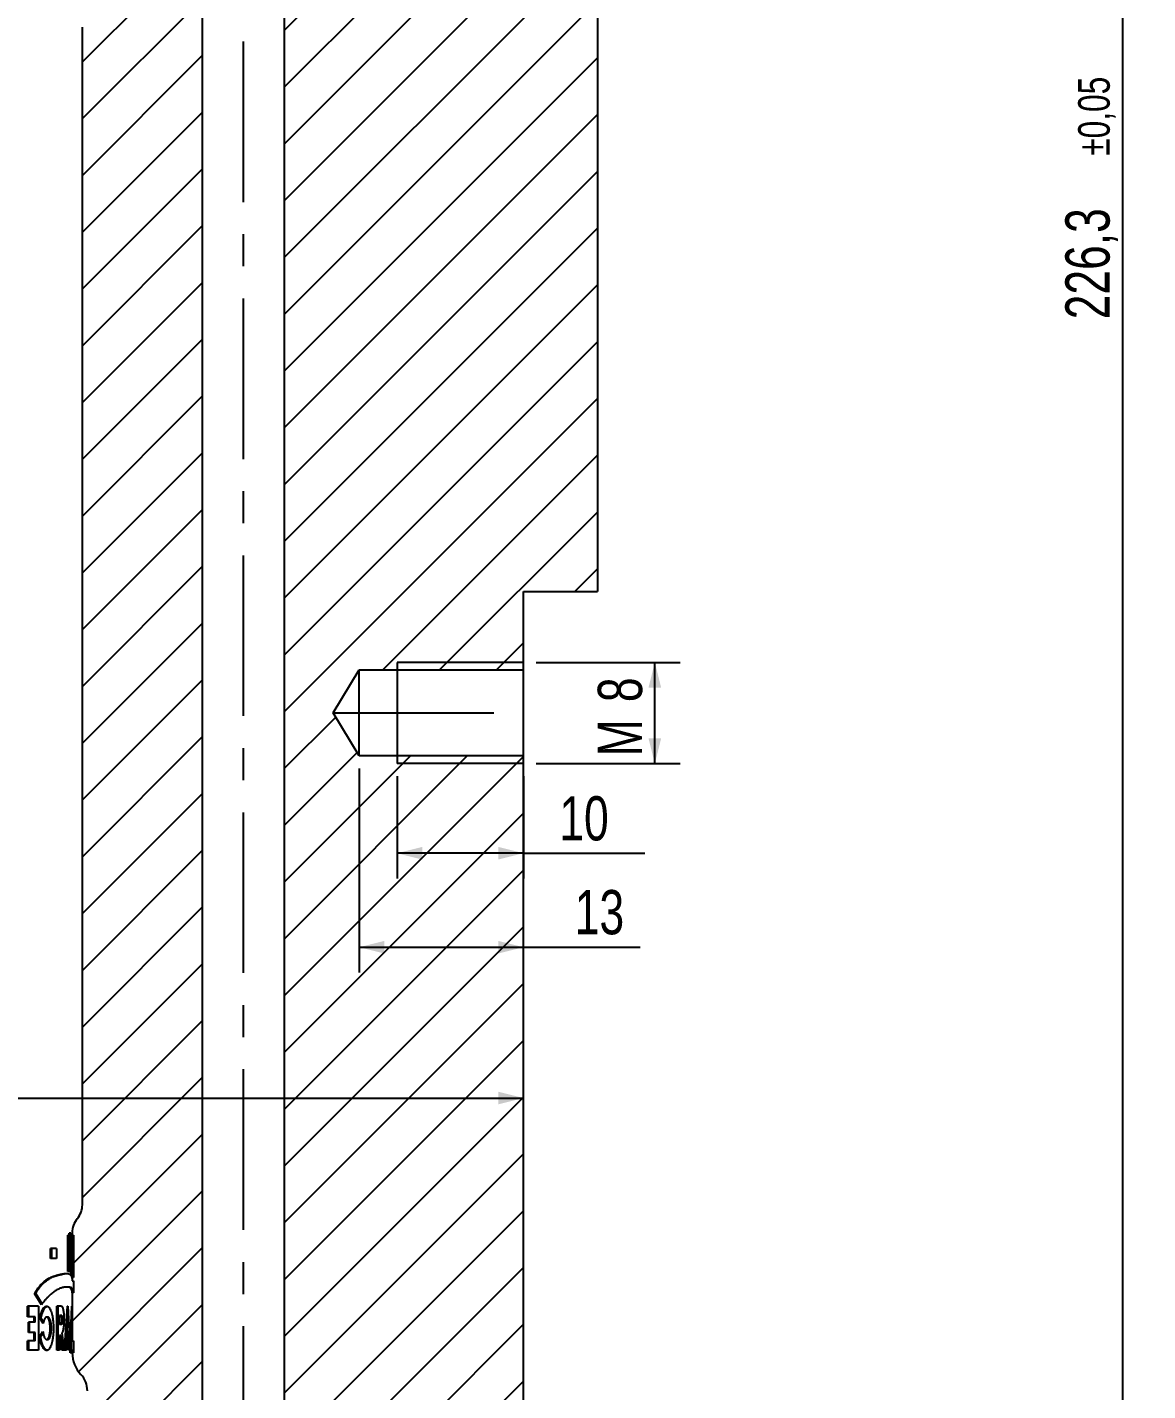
# Model space of a CAD drawing. Header units: millimetres. Extents: x 8 to 862, y 8 to 585.
# Drawn here: x 385.1 to 473.7, y 221.5 to 329.4 of the extents above; entities that cross this region are included whole.
import ezdxf

# ---------------------------------------------------------------- set-up
doc = ezdxf.new("R2010")
doc.units = ezdxf.units.MM
doc.linetypes.add('CENTERX2', pattern=[20.32, 12.7, -2.54, 2.54, -2.54])
for name, color, linetype in [('CENTERLINE', 4, 'CENTERX2'), ('DETAIL', 3, 'Continuous'), ('DIMENSIONS', 2, 'Continuous'), ('HATCH', 3, 'Continuous')]:
    doc.layers.add(name, color=color, linetype=linetype)
doc.layers.add('OUTLINE', color=7, linetype='Continuous', lineweight=25)
doc.styles.add('SLDTEXTSTYLE0', font='TXT', dxfattribs={"width": 0.75})
doc.dimstyles.new('SLDDIMSTYLE2', dxfattribs={"dimtxt": 3.5, "dimasz": 2, "dimexe": 0, "dimexo": 0.0625, "dimgap": 0.875, "dimtad": 1, "dimrnd": 1e-09, "dimzin": 12, "dimdsep": 46, "dimtxsty": 'SLDTEXTSTYLE0', "dimsah": 1, "dimcen": 0.09, "dimadec": 0, "dimazin": 3, "dimtfac": 1, "dimtofl": 0, "dimtmove": 0, "dimatfit": 3, "dimfxl": 0, "dimfrac": 2, "dimtolj": 1, "dimtzin": 12, "dimarcsym": 0})
doc.dimstyles.new('SLDDIMSTYLE3', dxfattribs={"dimtxt": 3.5, "dimasz": 2, "dimexe": 0, "dimexo": 0.0625, "dimgap": 0.875, "dimtad": 1, "dimrnd": 1e-09, "dimzin": 12, "dimdsep": 46, "dimtxsty": 'SLDTEXTSTYLE0', "dimsah": 1, "dimcen": 0.09, "dimadec": 0, "dimazin": 3, "dimtol": 1, "dimtp": 0.05, "dimtm": 0.05, "dimtfac": 1, "dimtofl": 0, "dimtmove": 0, "dimatfit": 3, "dimfxl": 0, "dimfrac": 2, "dimtolj": 1, "dimarcsym": 0})

# ---------------------------------------------------------------- blocks, each defined once
blk = doc.blocks.new('_D_25')
at = {"layer": 'DIMENSIONS'}
for p, q in [((425.36, 279.13), (436.74, 279.13)), ((434.74, 271.13), (434.74, 279.13)), ((425.36, 271.13), (436.74, 271.13))]:
    blk.add_line(p, q, dxfattribs=at)
for points in [[(434.74, 279.13), (434.24, 277.13), (435.24, 277.13)], [(434.74, 271.13), (435.24, 273.13), (434.24, 273.13)]]:
    blk.add_solid(points, dxfattribs=at)
at = {"layer": 'DIMENSIONS', "char_height": 3.5, "attachment_point": 1, "rotation": 90, "style": 'SLDTEXTSTYLE0'}
for s, insert in [('8', (430.23, 275.99)), ('M', (430.23, 271.7))]:
    blk.add_mtext(s, dxfattribs=dict(at, insert=insert))
blk = doc.blocks.new('_D_30')
at = {"layer": 'DIMENSIONS'}
for p, q in [((435.59, 429.83), (473.7, 429.83)), ((471.7, 429.83), (471.7, 203.54)), ((389.23, 203.54), (473.7, 203.54))]:
    blk.add_line(p, q, dxfattribs=at)
for points in [[(471.7, 429.83), (471.2, 427.83), (472.2, 427.83)], [(471.7, 203.54), (472.2, 205.54), (471.2, 205.54)]]:
    blk.add_solid(points, dxfattribs=at)
at = {"layer": 'DIMENSIONS', "attachment_point": 1, "rotation": 90, "style": 'SLDTEXTSTYLE0'}
for s, insert, char_height in [('±0,05', (468.2, 319.19), 2.5), ('226,3', (467.19, 306.26), 3.5)]:
    blk.add_mtext(s, dxfattribs=dict(at, insert=insert, char_height=char_height))
blk = doc.blocks.new('_D_35')
at = {"layer": 'DIMENSIONS'}
for p, q in [((414.36, 270.13), (414.36, 262.04)), ((424.36, 270.13), (424.36, 262.04)), ((424.36, 264.04), (414.36, 264.04)), ((424.36, 264.04), (433.95, 264.04))]:
    blk.add_line(p, q, dxfattribs=at)
for points in [[(414.36, 264.04), (416.36, 263.54), (416.36, 264.54)], [(424.36, 264.04), (422.36, 264.54), (422.36, 263.54)]]:
    blk.add_solid(points, dxfattribs=at)
at = {"layer": 'DIMENSIONS', "insert": (427.19, 268.55), "char_height": 3.5, "attachment_point": 1, "style": 'SLDTEXTSTYLE0'}
blk.add_mtext('10', dxfattribs=at)
blk = doc.blocks.new('_D_36')
at = {"layer": 'DIMENSIONS'}
blk.add_line((284.06, 244.68), (424.36, 244.68), dxfattribs=at)
for points in [[(284.06, 244.68), (286.06, 244.18), (286.06, 245.18)], [(424.36, 244.68), (422.36, 245.18), (422.36, 244.18)]]:
    blk.add_solid(points, dxfattribs=at)
at = {"layer": 'DIMENSIONS', "insert": (325.47, 249.2), "char_height": 3.5, "attachment_point": 1, "style": 'SLDTEXTSTYLE0'}
blk.add_mtext('140,3', dxfattribs=at)
blk = doc.blocks.new('_D_42')
at = {"layer": 'DIMENSIONS'}
for p, q in [((411.36, 270.73), (411.36, 254.61)), ((411.36, 256.61), (424.36, 256.61)), ((424.36, 256.61), (433.58, 256.61))]:
    blk.add_line(p, q, dxfattribs=at)
for points in [[(411.36, 256.61), (413.36, 256.11), (413.36, 257.11)], [(424.36, 256.61), (422.36, 257.11), (422.36, 256.11)]]:
    blk.add_solid(points, dxfattribs=at)
at = {"layer": 'DIMENSIONS', "insert": (428.41, 261.13), "char_height": 3.5, "attachment_point": 1, "style": 'SLDTEXTSTYLE0'}
blk.add_mtext('13', dxfattribs=at)

msp = doc.modelspace()

# ---------------------------------------------------------------- hatches: boundary and pattern name
at = {"layer": 'HATCH'}
h = msp.add_hatch(dxfattribs=at)
h.set_pattern_fill('ANSI31', color=256, angle=3e-322, style=0)
edge = h.paths.add_edge_path(flags=0)
edge.add_arc((427.20884, 176.08726), 3, 270, 360)
edge.add_line((430.20884, 176.08726), (430.20884, 204.63342))
edge.add_line((430.20884, 204.63342), (424.35884, 204.63342))
edge.add_line((424.35884, 204.63342), (424.35884, 271.73342))
edge.add_line((424.35884, 271.73342), (411.35884, 271.73342))
edge.add_line((411.35884, 271.73342), (409.31591, 275.13342))
edge.add_line((409.31591, 275.13342), (411.35884, 278.53342))
edge.add_line((411.35884, 278.53342), (424.35884, 278.53342))
edge.add_line((424.35884, 278.53342), (424.35884, 284.73342))
edge.add_line((424.35884, 284.73342), (430.20884, 284.73342))
edge.add_line((430.20884, 284.73342), (430.20884, 333.84078))
edge.add_arc((427.20884, 333.84078), 3, 0, 45)
edge.add_line((429.33016, 335.9621), (419.15884, 346.13342))
edge.add_line((419.15884, 346.13342), (419.15884, 410.83342))
edge.add_line((419.15884, 410.83342), (419.15884, 429.83342))
edge.add_line((419.15884, 429.83342), (405.45884, 429.83342))
edge.add_line((405.45884, 429.83342), (405.45884, 173.08726))
edge.add_line((405.45884, 173.08726), (427.20884, 173.08726))
h = msp.add_hatch(dxfattribs=at)
h.set_pattern_fill('ANSI31', color=256, angle=3e-322, style=0)
edge = h.paths.add_edge_path(flags=0)
edge.add_line((388.78384, 230.23593), (388.78384, 229.26922))
edge.add_line((388.78384, 229.26922), (388.68385, 229.26923))
edge.add_line((388.68385, 229.26923), (388.68384, 225.47994))
edge.add_line((388.68384, 225.47994), (388.78384, 225.47994))
edge.add_line((388.78384, 225.47994), (388.78384, 224.54337))
edge.add_line((388.78384, 224.54337), (388.68384, 224.54337))
edge.add_line((388.68384, 224.54337), (388.68384, 224.53726))
edge.add_arc((391.18384, 224.53726), 2.5, 180, 223.602819)
edge.add_arc((388.03384, 221.53726), 1.85, 0, 43.602819, ccw=False)
edge.add_line((389.88384, 221.53726), (389.88384, 216.03726))
edge.add_arc((341.88384, 216.03726), 48, 350.2674359, 360, ccw=False)
edge.add_line((389.193, 207.92288), (389.37641, 207.46682))
edge.add_arc((388.54141, 207.13101), 0.9, -43.5219777, 21.9081319, ccw=False)
edge.add_line((389.19401, 206.51124), (388.8555, 206.1548))
edge.add_arc((341.88384, 216.03726), 48, 344.9052129, 348.1187183, ccw=False)
edge.add_line((388.22766, 203.53726), (398.95884, 199.63143))
edge.add_line((398.95884, 199.63143), (398.95884, 340.46779))
edge.add_line((398.95884, 340.46779), (389.75694, 339.5348))
edge.add_spline(control_points=[(389.75694, 339.5348), (389.7625, 339.47405), (389.77646, 339.31619), (389.81624, 338.82264), (389.86746, 337.9568), (389.88384, 337.1877), (389.88384, 336.75441)], knot_values=[0.920520432, 0.920520432, 0.920520432, 0.920520432, 0.925733333, 0.934066667, 0.962866667, 1, 1, 1, 1], weights=[1, 1, 1, 1, 1, 1, 1], degree=3, periodic=0)
edge.add_line((389.88384, 336.75441), (389.88384, 331.85461))
edge.add_arc((384.88384, 331.85461), 5, 342.5409116, 360, ccw=False)
edge.add_line((389.6535, 330.35448), (389.62205, 330.25448))
edge.add_arc((392.48384, 329.35441), 3, 162.5409116, 180)
edge.add_line((389.48384, 329.35441), (389.48384, 236.23726))
edge.add_arc((387.77134, 236.23726), 1.7125, 320.033787, 360, ccw=False)
edge.add_arc((390.39634, 234.03726), 1.7125, 140.033787, 180)
edge.add_line((388.68384, 234.03726), (388.68384, 233.83726))
edge.add_line((388.68384, 233.83726), (388.78384, 233.83726))
edge.add_line((388.78384, 233.83726), (388.78384, 230.496))
edge.add_line((388.78384, 230.496), (388.68384, 230.496))
edge.add_line((388.68384, 230.496), (388.68384, 230.23593))
edge.add_line((388.68384, 230.23592), (388.78384, 230.23592))

# ---------------------------------------------------------------- linework, layer by layer
at = {"layer": 'CENTERLINE'}
for p, q in [((402.20884, 429.83342), (402.20884, 170.07391)), ((409.31591, 275.13342), (424.44859, 275.13342))]:
    msp.add_line(p, q, dxfattribs=at)
at = {"layer": 'DETAIL'}
for p, q in [((424.35884, 279.13342), (414.35884, 279.13342)), ((414.35884, 279.13342), (414.35884, 271.13342)), ((424.35884, 279.13342), (414.35884, 279.13342)), ((414.35884, 279.13342), (414.35884, 271.13342)), ((424.35884, 271.13342), (414.35884, 271.13342)), ((424.35884, 271.13342), (414.35884, 271.13342))]:
    msp.add_line(p, q, dxfattribs=at)
at = {"layer": 'OUTLINE'}
for p, q in [((405.45884, 173.08726), (405.45884, 429.83342)), ((398.95884, 340.46779), (398.95884, 199.63143)), ((430.20884, 333.84078), (430.20884, 284.73342)), ((389.48384, 236.23726), (389.48384, 329.35441)), ((424.35884, 284.73342), (430.20884, 284.73342)), ((424.35884, 278.53342), (424.35884, 284.73342)), ((409.31592, 275.13342), (411.35884, 278.53342)), ((411.35884, 278.53342), (424.35884, 278.53342)), ((411.35884, 271.73342), (411.35884, 278.53342)), ((424.35884, 271.73342), (424.35884, 278.53342)), ((411.35884, 271.73342), (409.31592, 275.13342)), ((424.35884, 271.73342), (411.35884, 271.73342)), ((424.35884, 204.63342), (424.35884, 271.73342)), ((388.57552, 234.00173), (388.45337, 234.00173)), ((388.45337, 233.62423), (388.45337, 234.00173)), ((388.55273, 233.62423), (388.55273, 234.00173)), ((388.57552, 234.00173), (388.57552, 233.62423)), ((388.68384, 234.03726), (388.68384, 233.83726)), ((388.41941, 233.83726), (388.33566, 233.83726)), ((388.33566, 230.97868), (388.33566, 233.83726)), ((388.43469, 230.97868), (388.43469, 233.68751)), ((388.57552, 233.62423), (388.45337, 233.62423)), ((388.6348, 233.83726), (388.58626, 233.83726)), ((388.58626, 232.00238), (388.58626, 233.83726)), ((388.6348, 233.83726), (388.6348, 230.76917)), ((388.68384, 233.83726), (388.64566, 233.83726)), ((388.64566, 232.98764), (388.64566, 233.83726)), ((388.68037, 232.98764), (388.64566, 232.98764)), ((388.68037, 232.48201), (388.68037, 232.98764)), ((388.68037, 232.98764), (388.78036, 232.98764)), ((388.68384, 233.83726), (388.78384, 233.83726)), ((388.74555, 232.98764), (388.74555, 233.83726)), ((388.78036, 232.48201), (388.78036, 232.98764)), ((388.78384, 233.83726), (388.78384, 230.496)), ((387.45298, 232.79298), (386.97786, 232.79298)), ((386.97786, 232.00343), (386.97786, 232.79298)), ((387.45298, 232.00343), (386.97786, 232.00343)), ((387.07311, 232.00343), (387.07311, 232.79298)), ((387.45298, 232.79298), (387.45298, 232.00343)), ((388.46091, 232.17707), (388.46091, 230.97868)), ((388.57552, 230.87711), (388.46091, 232.17707)), ((388.46091, 232.17707), (388.56029, 232.17707)), ((388.6348, 231.33429), (388.56029, 232.17707)), ((388.58626, 232.00238), (388.6348, 232.00238)), ((388.68037, 232.48201), (388.65367, 232.48201)), ((388.65367, 231.75112), (388.65367, 232.48201)), ((388.68037, 232.48201), (388.78036, 232.48201)), ((388.75359, 231.75112), (388.75359, 232.48201)), ((388.46091, 230.97868), (388.33566, 230.97868)), ((388.6348, 230.76917), (388.57552, 230.87711)), ((388.57552, 230.87711), (388.6348, 230.87711)), ((388.64566, 230.75316), (388.64566, 231.32736)), ((388.64566, 230.75316), (388.74555, 230.75316)), ((388.68037, 231.75112), (388.65367, 231.75112)), ((388.68037, 231.20461), (388.68037, 231.75112)), ((388.68037, 231.75112), (388.78036, 231.75112)), ((388.68037, 231.20461), (388.78036, 231.20461)), ((388.74555, 230.75316), (388.74555, 231.20461)), ((388.78036, 231.20461), (388.78036, 231.75112)), ((388.34101, 229.73158), (388.24223, 229.73158)), ((388.68384, 230.496), (388.68384, 230.23592)), ((388.78384, 230.496), (388.68384, 230.496)), ((388.68384, 230.23592), (388.78384, 230.23592)), ((388.78384, 230.23592), (388.78384, 229.26922)), ((386.24651, 228.34169), (385.70897, 229.22722)), ((385.70897, 229.22722), (385.80068, 229.22722)), ((386.29882, 228.40888), (385.80068, 229.22722)), ((388.68384, 229.26923), (388.68384, 225.47994)), ((388.78385, 229.26923), (388.68385, 229.26923)), ((386.02819, 228.23726), (385.15972, 228.23726)), ((385.15972, 227.36776), (385.15972, 228.23726)), ((385.2499, 227.36776), (385.2499, 228.23726)), ((386.02819, 228.23726), (386.02819, 224.73726)), ((387.81456, 228.23726), (387.47131, 228.23726)), ((387.47131, 224.73726), (387.47131, 228.23726)), ((387.56793, 224.73726), (387.56793, 228.23726)), ((388.08316, 224.73726), (388.31168, 228.23726)), ((388.18149, 224.73726), (388.36943, 227.60786)), ((388.33792, 228.23726), (388.31168, 228.23726)), ((388.33792, 228.23726), (388.51319, 224.73726)), ((388.55907, 225.47994), (388.64132, 228.23726)), ((388.65821, 228.23726), (388.64132, 228.23726)), ((388.65821, 228.23726), (388.68366, 225.47994)), ((385.66366, 227.36776), (385.15972, 227.36776)), ((385.66366, 226.95141), (385.2191, 226.95141)), ((385.2191, 226.14825), (385.2191, 226.95141)), ((385.30944, 226.14825), (385.30944, 226.95141)), ((385.66366, 226.95141), (385.66366, 227.36776)), ((385.75525, 227.36776), (385.66366, 227.36776)), ((385.75525, 226.95141), (385.66366, 226.95141)), ((385.75525, 226.95141), (385.75525, 227.36776)), ((386.38632, 226.84723), (386.11769, 227.29176)), ((386.11769, 227.29176), (386.21054, 227.29176)), ((386.40986, 226.96284), (386.21054, 227.29176)), ((386.7552, 227.35828), (386.66084, 227.35828)), ((387.68204, 226.78231), (387.68204, 227.48026)), ((387.75863, 227.48026), (387.68204, 227.48026)), ((387.77661, 226.78231), (387.68204, 226.78231)), ((387.85605, 227.48026), (387.75863, 227.48026)), ((387.87409, 226.78231), (387.77661, 226.78231)), ((388.62503, 225.47994), (388.65313, 226.74092)), ((388.65313, 226.74092), (388.67216, 225.47994)), ((388.65313, 226.74092), (388.67202, 226.74092)), ((385.66366, 225.47994), (385.15972, 225.47994)), ((385.15972, 224.73726), (385.15972, 225.47994)), ((385.66366, 226.14825), (385.2191, 226.14825)), ((385.2499, 224.73726), (385.2499, 225.47994)), ((385.66366, 225.47994), (385.66366, 226.14825)), ((385.75525, 226.14825), (385.66366, 226.14825)), ((385.75525, 225.47994), (385.66366, 225.47994)), ((385.75525, 225.47994), (385.75525, 226.14825)), ((386.09345, 225.78778), (386.37067, 226.21071)), ((386.09345, 225.78778), (386.18623, 225.78778)), ((386.18623, 225.78778), (386.38743, 226.09388)), ((386.6605, 225.58455), (386.75487, 225.58455)), ((387.68204, 225.90261), (387.68204, 224.73726)), ((387.8543, 224.73726), (387.68204, 225.90261)), ((387.77925, 225.90261), (387.68204, 225.90261)), ((387.95199, 224.73726), (387.77925, 225.90261)), ((387.8543, 226.10235), (388.04896, 224.73726)), ((388.32687, 226.22835), (388.23736, 224.73726)), ((388.41039, 224.73726), (388.32687, 226.22835)), ((388.32687, 226.22835), (388.42587, 226.22835)), ((388.50963, 224.73726), (388.42587, 226.22835)), ((388.55907, 225.47994), (388.52939, 225.47994)), ((388.52939, 224.9218), (388.52939, 225.47994)), ((388.55907, 225.47994), (388.60923, 225.47994)), ((388.67216, 225.47994), (388.62503, 225.47994)), ((388.62896, 224.9218), (388.62896, 225.47994)), ((388.68366, 225.47994), (388.68384, 225.47994)), ((388.68384, 225.47994), (388.78384, 225.47994)), ((388.78384, 225.47994), (388.78384, 224.54337)), ((386.02819, 224.73726), (385.15972, 224.73726)), ((387.68204, 224.73726), (387.47131, 224.73726)), ((388.04896, 224.73726), (387.8543, 224.73726)), ((388.23736, 224.73726), (388.08316, 224.73726)), ((388.51319, 224.73726), (388.41039, 224.73726)), ((388.5213, 224.54337), (388.53716, 224.9218)), ((388.59832, 224.54337), (388.5213, 224.54337)), ((388.53716, 224.9218), (388.52939, 224.9218)), ((388.53716, 224.9218), (388.63675, 224.9218)), ((388.60425, 224.73726), (388.59832, 224.54337)), ((388.67914, 224.73726), (388.60425, 224.73726)), ((388.629, 224.73726), (388.63675, 224.9218)), ((388.68045, 224.54337), (388.67914, 224.73726)), ((388.67914, 224.73726), (388.77913, 224.73726)), ((388.68384, 224.54337), (388.68045, 224.54337)), ((388.68384, 224.54337), (388.68384, 224.53726)), ((388.78384, 224.54337), (388.68384, 224.54337)), ((388.78044, 224.54337), (388.77913, 224.73726))]:
    msp.add_line(p, q, dxfattribs=at)
for centre, radius, start, end in [((387.77328, 236.23655), 1.71056, 320.0102114, 0.0236379), ((390.39435, 234.03797), 1.71051, 140.0094239, 180.0240827), ((391.18384, 224.53726), 2.5, 180, 223.602819), ((388.03384, 221.53726), 1.85, 0, 43.602819)]:
    msp.add_arc(centre, radius, start, end, dxfattribs=at)
for points, knots in [([(388.41941, 233.83726), (388.4523, 233.53144), (388.51808, 232.91982), (388.56353, 232.30819), (388.58626, 232.00238)], [0, 0, 0, 0, 0.499999746, 1, 1, 1, 1]), ([(385.70897, 229.22722), (385.73166, 229.26369), (385.77226, 229.32893), (385.82548, 229.41423), (385.86855, 229.48186), (385.90512, 229.53776), (385.94992, 229.60421), (386.00299, 229.67923), (386.08418, 229.78487), (386.18658, 229.90445), (386.31791, 230.04025), (386.45961, 230.16951), (386.60997, 230.28707), (386.76344, 230.38795), (386.89295, 230.45916), (386.99925, 230.50988), (387.08235, 230.54568), (387.16718, 230.57861), (387.25392, 230.60885), (387.34449, 230.63691), (387.44089, 230.66414), (387.54418, 230.69131), (387.65031, 230.7178), (387.7671, 230.74579), (387.88543, 230.77183), (388.00128, 230.79339), (388.10323, 230.8072), (388.19367, 230.81364), (388.27731, 230.81266), (388.3537, 230.80304), (388.42261, 230.78353), (388.48181, 230.75424), (388.53221, 230.71512), (388.56755, 230.67419), (388.59224, 230.63588), (388.60941, 230.6038), (388.62548, 230.56765), (388.64035, 230.52701), (388.65109, 230.49053), (388.65869, 230.45987), (388.66387, 230.43637), (388.66869, 230.41118), (388.67258, 230.38728), (388.6758, 230.36404), (388.6791, 230.33575), (388.68237, 230.29694), (388.68361, 230.26372), (388.68383, 230.2424), (388.68384, 230.2381), (388.68384, 230.23592)], [0, 0, 0, 0, 0.013534124, 0.0242111, 0.032008657, 0.039422938, 0.046145539, 0.058792918, 0.070991238, 0.094044835, 0.118848642, 0.148290892, 0.17839992, 0.209949035, 0.243525471, 0.261327301, 0.279969811, 0.299458113, 0.319786224, 0.341331626, 0.365390678, 0.39232387, 0.422132686, 0.452264605, 0.492902752, 0.530734108, 0.566982539, 0.602035242, 0.635786249, 0.672868423, 0.708668147, 0.74336431, 0.777326078, 0.810521117, 0.826632651, 0.843548636, 0.861270677, 0.879800415, 0.899718159, 0.908955213, 0.918766087, 0.929150827, 0.940109578, 0.947971451, 0.957354158, 0.974339518, 0.994818378, 0.997386291, 1, 1, 1, 1]), ([(385.80068, 229.22722), (385.82012, 229.25839), (385.85562, 229.31529), (385.90346, 229.39177), (385.94803, 229.46232), (385.9927, 229.53089), (386.03977, 229.60057), (386.08534, 229.66489), (386.13591, 229.73212), (386.19343, 229.80372), (386.25916, 229.8799), (386.32758, 229.9539), (386.4407, 230.06847), (386.59586, 230.20688), (386.79033, 230.34735), (386.97734, 230.45566), (387.15646, 230.53894), (387.3014, 230.59304), (387.41782, 230.63023), (387.50633, 230.65573), (387.59317, 230.67893), (387.67843, 230.70065), (387.76209, 230.72131), (387.84057, 230.74002), (387.94114, 230.76296), (388.05753, 230.78638), (388.17818, 230.80541), (388.24544, 230.80935), (388.27561, 230.81111)], [0, 0, 0, 0, 0.019391585, 0.035410628, 0.048058294, 0.064258479, 0.080238955, 0.095162908, 0.10962331, 0.130261947, 0.151783289, 0.17420653, 0.197548872, 0.263440034, 0.329007031, 0.396575126, 0.46169814, 0.527196368, 0.564805297, 0.602560703, 0.637785946, 0.676891991, 0.716489014, 0.753952915, 0.790211063, 0.867444016, 0.940529228, 1, 1, 1, 1]), ([(388.64566, 231.32736), (388.64868, 231.31807), (388.65425, 231.30091), (388.66077, 231.27837), (388.6658, 231.25987), (388.6701, 231.24401), (388.67404, 231.22971), (388.67767, 231.21614), (388.67945, 231.20853), (388.68037, 231.20461)], [0, 0, 0, 0, 0.176622544, 0.326230281, 0.448829595, 0.56425586, 0.699922827, 0.8451627, 1, 1, 1, 1]), ([(388.68384, 230.496), (388.68356, 230.51107), (388.68307, 230.53805), (388.6787, 230.59424), (388.67099, 230.65109), (388.65919, 230.70817), (388.64991, 230.73902), (388.64566, 230.75316)], [0, 0, 0, 0, 0.19384026, 0.346890404, 0.615988574, 0.824084742, 1, 1, 1, 1]), ([(388.78384, 230.496), (388.78356, 230.51109), (388.78307, 230.53811), (388.77868, 230.59431), (388.77094, 230.65113), (388.75912, 230.70817), (388.74982, 230.73902), (388.74555, 230.75316)], [0, 0, 0, 0, 0.194029649, 0.347386669, 0.616029549, 0.824042456, 1, 1, 1, 1]), ([(388.68384, 229.26923), (388.68383, 229.27312), (388.68381, 229.2809), (388.68295, 229.332), (388.67563, 229.41478), (388.64977, 229.51389), (388.60899, 229.59215), (388.55271, 229.65201), (388.49103, 229.68842), (388.43135, 229.70965), (388.3786, 229.72177), (388.31989, 229.72921), (388.25589, 229.73227), (388.18761, 229.73101), (388.11632, 229.72525), (388.03076, 229.71348), (387.9296, 229.69262), (387.81155, 229.65845), (387.68608, 229.61181), (387.55268, 229.55041), (387.41078, 229.47209), (387.27033, 229.38171), (387.13201, 229.28017), (386.9961, 229.16879), (386.85655, 229.04255), (386.73275, 228.91981), (386.62704, 228.80762), (386.54238, 228.71268), (386.46895, 228.62488), (386.40821, 228.54911), (386.35863, 228.48589), (386.30572, 228.41768), (386.26774, 228.36894), (386.24651, 228.34169)], [0, 0, 0, 0, 0.0050054475, 0.0099971653, 0.0666308885, 0.1213233802, 0.1754494127, 0.2311184035, 0.2864123419, 0.3172349942, 0.3486019618, 0.3805174802, 0.4128703406, 0.4444065937, 0.4751165702, 0.5050041516, 0.5482153167, 0.5894586704, 0.6287535317, 0.6713950669, 0.7126325547, 0.7525060562, 0.7878862298, 0.8226752349, 0.8569118292, 0.8918458246, 0.9124298755, 0.9321280149, 0.9514041031, 0.9636897569, 0.9742738837, 0.9856213182, 1, 1, 1, 1]), ([(388.78384, 229.26922), (388.78379, 229.27694), (388.78344, 229.32855), (388.77554, 229.41472), (388.74969, 229.51393), (388.70878, 229.59211), (388.65233, 229.65201), (388.59049, 229.68844), (388.53062, 229.70966), (388.47783, 229.72185), (388.41872, 229.72896), (388.37275, 229.73202), (388.34497, 229.73135), (388.34062, 229.73124)], [0, 0, 0, 0, 0.023804862, 0.159113202, 0.289706306, 0.419091846, 0.552017748, 0.684062885, 0.757707458, 0.832600837, 0.908752597, 0.985706538, 1, 1, 1, 1]), ([(386.11769, 227.29176), (386.12856, 227.32955), (386.14786, 227.39664), (386.17548, 227.49154), (386.20187, 227.57898), (386.22886, 227.66373), (386.26418, 227.76719), (386.30762, 227.87936), (386.36284, 227.99355), (386.42217, 228.08397), (386.48524, 228.15233), (386.55103, 228.19861), (386.62889, 228.22599), (386.71716, 228.22157), (386.81162, 228.16636), (386.89937, 228.06519), (386.97821, 227.91894), (387.04699, 227.73162), (387.10416, 227.50706), (387.14925, 227.25415), (387.18056, 226.9789), (387.19802, 226.68952), (387.20124, 226.39359), (387.19069, 226.09951), (387.16562, 225.81659), (387.1272, 225.55203), (387.07576, 225.31379), (387.01224, 225.10772), (386.93743, 224.94154), (386.85359, 224.81727), (386.76254, 224.74079), (386.66643, 224.71315), (386.56766, 224.7364), (386.46894, 224.80721), (386.37356, 224.92667), (386.28476, 225.08853), (386.22162, 225.25066), (386.18012, 225.38565), (386.15525, 225.47953), (386.1334, 225.57682), (386.11321, 225.67968), (386.10025, 225.75057), (386.09345, 225.78778)], [0, 0, 0, 0, 0.015224675, 0.027037841, 0.038507854, 0.051282384, 0.062856149, 0.083743637, 0.103650295, 0.124008142, 0.144460429, 0.165285678, 0.186789511, 0.21836993, 0.249912413, 0.281214758, 0.312289929, 0.343354327, 0.37474401, 0.406189894, 0.437341117, 0.468519176, 0.499904671, 0.531187065, 0.562430922, 0.593730098, 0.624996456, 0.65617169, 0.687554951, 0.71893585, 0.750091793, 0.781177244, 0.812532706, 0.843944523, 0.875282874, 0.906886584, 0.938075421, 0.950596952, 0.962962323, 0.974864328, 0.986807081, 1, 1, 1, 1]), ([(386.21054, 227.29176), (386.22144, 227.32955), (386.2408, 227.39665), (386.26849, 227.49154), (386.29495, 227.57899), (386.32202, 227.66374), (386.35744, 227.7672), (386.40101, 227.87939), (386.45639, 227.99354), (386.51588, 228.08409), (386.57911, 228.15196), (386.64091, 228.19704), (386.68134, 228.20874), (386.6998, 228.21408)], [0, 0, 0, 0, 0.083226719, 0.14779769, 0.210504381, 0.280344894, 0.343620092, 0.457854306, 0.566754125, 0.678149212, 0.790110484, 0.904125589, 1, 1, 1, 1]), ([(387.81456, 228.23726), (387.82907, 228.23367), (387.85798, 228.22653), (387.89849, 228.16915), (387.93535, 228.08043), (387.96735, 227.95866), (387.99389, 227.81034), (388.01407, 227.6392), (388.0278, 227.45202), (388.03447, 227.2547), (388.0343, 227.05417), (388.02693, 226.85751), (388.01287, 226.67096), (387.99204, 226.50181), (387.9652, 226.35456), (387.93268, 226.23647), (387.89568, 226.14688), (387.86811, 226.11721), (387.8543, 226.10235)], [0, 0, 0, 0, 0.0627196803, 0.1249926622, 0.1874780535, 0.2499939506, 0.3124802008, 0.3749962842, 0.437458169, 0.499997013, 0.5624509174, 0.6249996824, 0.6874750099, 0.7500005781, 0.8124855569, 0.875002253, 0.937401597, 1, 1, 1, 1]), ([(386.37067, 226.21071), (386.37691, 226.16225), (386.38937, 226.0655), (386.41873, 225.93495), (386.45448, 225.81984), (386.49651, 225.72496), (386.54299, 225.65197), (386.59259, 225.60402), (386.64363, 225.58148), (386.69457, 225.58618), (386.74391, 225.61683), (386.79015, 225.67363), (386.83217, 225.75382), (386.86863, 225.85599), (386.89887, 225.9762), (386.92184, 226.11154), (386.93731, 226.25747), (386.94458, 226.40991), (386.94384, 226.5642), (386.93474, 226.7156), (386.91784, 226.85989), (386.89323, 226.99223), (386.86178, 227.10934), (386.82402, 227.20688), (386.78116, 227.2829), (386.73414, 227.33406), (386.68442, 227.35998), (386.63336, 227.35872), (386.58249, 227.33151), (386.53348, 227.27802), (386.48769, 227.20093), (386.44702, 227.1012), (386.41182, 226.98358), (386.39483, 226.89273), (386.38632, 226.84723)], [0, 0, 0, 0, 0.03141745, 0.06272489, 0.093970586, 0.125190244, 0.15641658, 0.187658719, 0.218892534, 0.250140859, 0.281377506, 0.312628232, 0.343866872, 0.375120072, 0.406358727, 0.437612355, 0.468841996, 0.500106057, 0.531331317, 0.562595054, 0.5938284, 0.625079951, 0.656311167, 0.687554246, 0.718780337, 0.750017391, 0.781236607, 0.812465802, 0.843677583, 0.874896936, 0.906098764, 0.937328229, 0.968612256, 1, 1, 1, 1]), ([(386.75477, 225.58753), (386.76607, 225.5875), (386.79439, 225.58743), (386.83826, 225.61726), (386.88468, 225.67315), (386.92683, 225.75347), (386.96343, 225.8555), (386.99378, 225.97568), (387.01685, 226.111), (387.0324, 226.25692), (387.03972, 226.40938), (387.03901, 226.56371), (387.0299, 226.71518), (387.01298, 226.85954), (386.98829, 226.99196), (386.95676, 227.10916), (386.91889, 227.2067), (386.87589, 227.2831), (386.8287, 227.33314), (386.78786, 227.35802), (386.76297, 227.35569), (386.75513, 227.35496)], [0, 0, 0, 0, 0.036672119, 0.091909164, 0.147150277, 0.202353085, 0.257547435, 0.312696857, 0.367840738, 0.422927326, 0.478058301, 0.533124752, 0.588262091, 0.643367454, 0.698518786, 0.753675097, 0.808875879, 0.86408137, 0.919326397, 0.974565703, 1, 1, 1, 1]), ([(387.75863, 227.48026), (387.76829, 227.47559), (387.78755, 227.46628), (387.8122, 227.39587), (387.82964, 227.29318), (387.83791, 227.16791), (387.83599, 227.0372), (387.82412, 226.91906), (387.80381, 226.82508), (387.7857, 226.79659), (387.77661, 226.78231)], [0, 0, 0, 0, 0.125346487, 0.249973825, 0.375010664, 0.499990412, 0.624966774, 0.750020772, 0.874634578, 1, 1, 1, 1]), ([(387.85605, 227.48026), (387.86574, 227.4756), (387.88504, 227.46629), (387.90975, 227.39591), (387.92725, 227.29323), (387.93555, 227.16793), (387.93363, 227.03717), (387.92172, 226.91901), (387.90134, 226.82505), (387.88319, 226.79659), (387.87409, 226.78231)], [0, 0, 0, 0, 0.125522525, 0.25024302, 0.3752496, 0.500099257, 0.624916833, 0.749871112, 0.874500784, 1, 1, 1, 1]), ([(386.70833, 224.73364), (386.69285, 224.73614), (386.64439, 224.74398), (386.56275, 224.80889), (386.46715, 224.92619), (386.37809, 225.08861), (386.31475, 225.25062), (386.27314, 225.38565), (386.2482, 225.47955), (386.22629, 225.57683), (386.20604, 225.67969), (386.19305, 225.75057), (386.18623, 225.78778)], [0, 0, 0, 0, 0.072974382, 0.22846279, 0.383524118, 0.53985585, 0.694049104, 0.755949487, 0.81704746, 0.87586196, 0.934847501, 1, 1, 1, 1])]:
    msp.add_open_spline(points, degree=3, knots=knots, dxfattribs=at)

# ---------------------------------------------------------------- dimensions: what is measured, and where the dimension line sits
at = {"layer": 'DIMENSIONS'}
dim = msp.add_linear_dim(base=(471.70139, 203.53726), p1=(434.58919, 429.83342), p2=(388.22766, 203.53726), angle=90, dimstyle='SLDDIMSTYLE3', dxfattribs=at)
dim.commit()
dim.dimension.update_dxf_attribs({"geometry": '_D_30', "text_midpoint": (471.70139, 316.68534), "dimtype": 160})
dim = msp.add_linear_dim(base=(434.74218, 279.13342), p1=(424.35884, 271.13342), p2=(424.35884, 279.13342), angle=90, text='M<>', dimstyle='SLDDIMSTYLE2', dxfattribs=at)
dim.commit()
dim.dimension.update_dxf_attribs({"geometry": '_D_25', "text_midpoint": (434.74218, 275.13342), "dimtype": 160})
for base, p1, p2, picture, middle in [((424.35884, 244.68342), (284.05884, 271.73342), (424.35884, 271.73342), '_D_36', (331.28393, 244.68342)), ((424.35884, 256.61401), (411.35884, 271.73342), (424.35884, 271.73342), '_D_42', (430.99203, 256.61401)), ((414.35884, 264.03518), (424.35884, 271.13342), (414.35884, 271.13342), '_D_35', (429.7748, 264.03518))]:
    dim = msp.add_linear_dim(base=base, p1=p1, p2=p2, dimstyle='SLDDIMSTYLE2', dxfattribs=at)
    dim.commit()
    dim.dimension.update_dxf_attribs({"geometry": picture, "text_midpoint": middle, "dimtype": 160})

doc.saveas('drawing.dxf')
